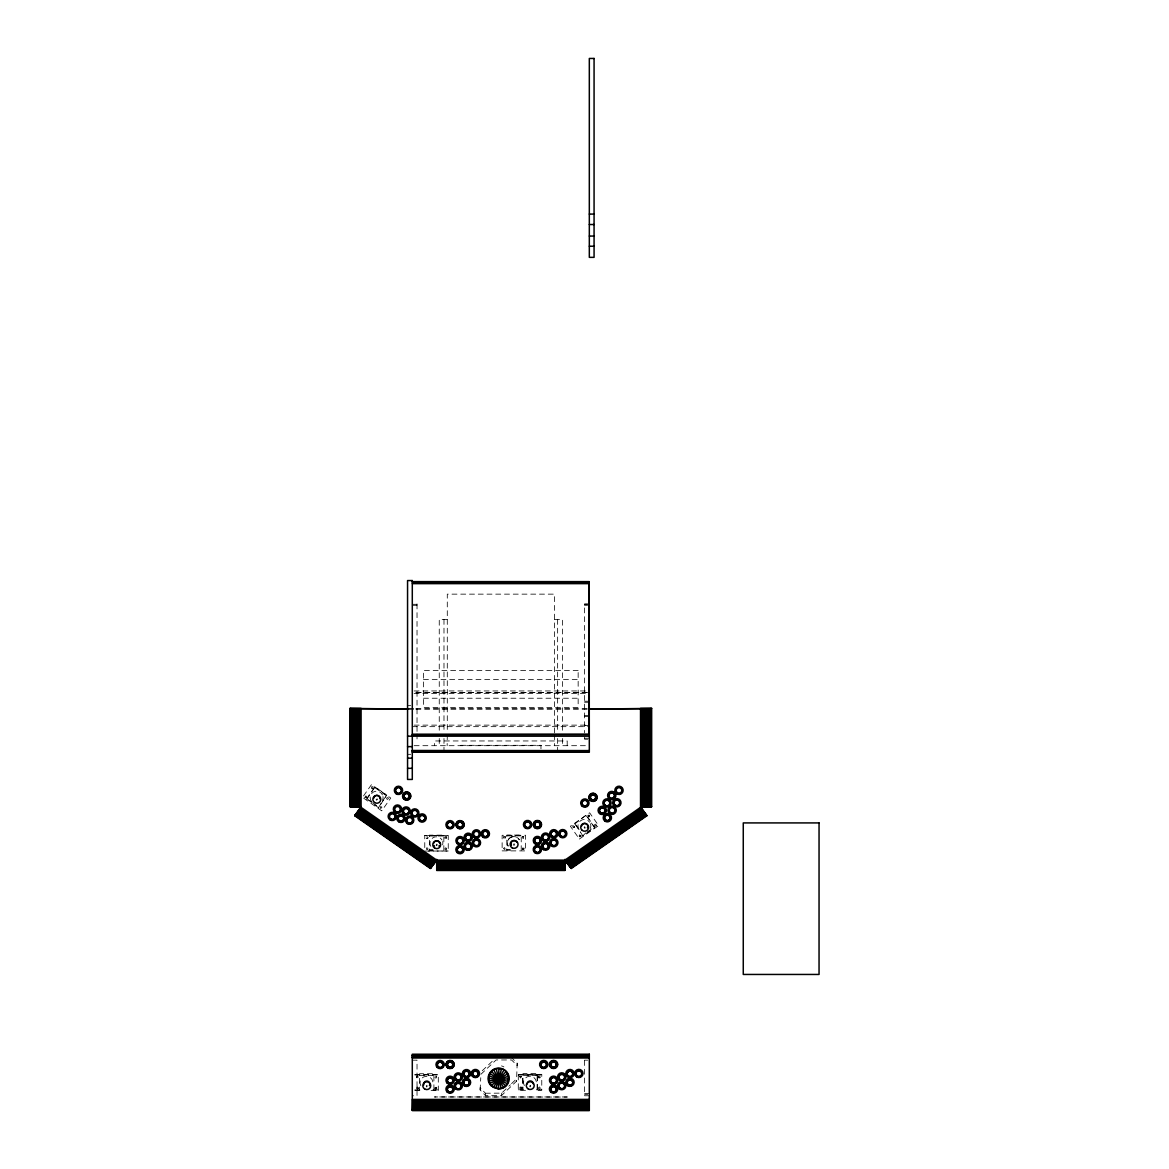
<?xml version="1.0" encoding="UTF-8"?>
<svg xmlns="http://www.w3.org/2000/svg" width="1169" height="1169" viewBox="0 0 1169 1169"><rect width="100%" height="100%" fill="white"/><g stroke="black" fill="none" stroke-linecap="round" stroke-linejoin="round"><path stroke-width="0.75" stroke-dasharray="5 3.75" d="M485.398 1095.514L485.398 1093.234L480.123 1087.638L480.123 1089.932L485.398 1095.514L501.676 1095.411L516.552 1081.15L517.18 1063.22L511.525 1057.682M480.123 1089.932L480.766 1077.73M426.29 837.866L426.48 838.334M426.305 849.089C426.247 845.552 429.973 850.184 426.685 849.702M444.965 838.144L445.068 836.799M444.951 848.826L445.798 847.671L446.646 848.826M503.707 848.65C506.075 851.733 504.92 845.435 503.664 848.416M435.189 1088.982L435.014 1088.178M519.854 1076.941L519.854 1076.415M538.631 1077.789L538.471 1076.97M428.015 837.603L426.89 836.493M446.587 838.144L446.5 836.799M418.078 1088.237L417.231 1087.009L416.398 1088.237M436.709 1088.266L436.578 1087.389M521.564 1088.047L521.228 1087.068M522.324 848.139L522.499 849.454M435 1088.514L435.146 1087.389M519.825 1087.857L520.19 1087.068M538.456 1077.307L538.471 1076.43M538.441 1087.886L539.333 1086.936L540.224 1087.886M572.737 825.869L573.044 827.374M580.993 836.317L580.935 835.528M428.029 837.866L427.839 838.334M446.66 849.074L445.798 849.921L444.936 849.074M505.344 837.968L505.256 836.624M418.034 1077.643L417.947 1076.269M418.049 1088.734L418.122 1087.871M436.665 1088.763L436.753 1087.901M521.579 1088.295L520.965 1089.143M540.18 1077.307L539.8 1077.95M540.195 1088.324L539.333 1089.201L538.471 1088.324M371.669 786.971L371.45 788.432L372.604 788.578M387.597 799.421C390.607 797.126 384.835 796.907 387.085 799.406M366.657 797.229L365.912 795.797L364.86 797.404M503.81 836.624L503.722 837.968M522.441 836.653L522.894 838.494M522.324 848.168L524.019 848.168M519.854 1076.503L521.535 1076.503M588.007 815.246L588.314 816.751M574.403 827.36L574.563 826.585M580.993 836.273L579.941 836.799M446.587 838.1L444.965 838.1M505.344 837.925L503.722 837.925M523.844 849.454L524.019 848.139M434.97 1077.321L435.847 1078.198L436.709 1077.409M372.809 788.447L373.101 786.956M363.515 795.943L371.523 784.56L390.738 798.047L381.722 810.818L362.522 797.36M366.686 798.602L374.971 786.854L386.778 795.11L378.478 807.75L366.686 798.602L371.114 801.7M366.686 799.494L374.971 786.854M378.478 807.75L381.591 802.46M382.628 800.984L386.778 795.11M366.657 797.185L364.86 797.36M380.626 806.654C378.595 810.848 384.543 806.04 380.422 806.902M445.068 836.843L446.5 836.843M503.81 836.668L505.256 836.668M522.441 836.683L523.873 836.683M416.5 1076.357L417.742 1076.167M435.146 1087.477L436.388 1087.287M588.007 815.29L589.249 815.114M580.935 835.572L579.415 834.871L579.196 836.142M485.398 1093.234L501.676 1093.132L510.356 1084.817M511.584 1083.619L516.552 1078.87L516.552 1081.15M574.403 827.316L573.234 827.506M596.146 825.884C593.326 827.331 594.714 821.924 596.307 825.182M595.956 826.103L596.307 825.139M482.212 1070.775L494.838 1058.866M480.956 1074.253L496.109 1059.962L511.525 1059.962L517.18 1065.5L517.18 1063.22M522.499 849.41L523.844 849.41M417.917 1088.865L416.559 1088.865M417.728 1089.128L418.078 1088.149M519.81 1076.678L520.702 1078.081L521.535 1076.415M539.99 1077.701L538.821 1077.876M574.563 824.072L586.37 814.954L594.641 827.608L582.834 835.835L574.563 823.195L580.759 832.021M585.786 832.898L582.834 835.835M587.262 831.875L594.641 826.717M579.371 839.05L598.601 825.592L589.629 812.806L570.384 826.235L579.371 839.006M371.874 786.81L372.911 786.81M435.321 1076.181L436.563 1076.371M538.792 1076.079L540.166 1076.517M520.19 1087.155L521.228 1087.155M588.314 816.707L589.658 816.693L589.439 815.275M572.942 825.723L574.563 826.615M427.649 838.465L426.67 838.465M523.405 838.494L523.668 836.449M436.358 1089.07L435.379 1089.07M521.199 1088.938L520.453 1089.055M416.968 1087.141L418.078 1087.696M589.322 603.905L584.588 603.905L584.588 732.919M412.292 604.3L417.026 604.3M584.427 604.3L587.598 604.3M412.292 605.294L417.026 605.294M584.427 605.294L587.598 605.294M447.142 619.409L439.252 619.409L439.252 731.253M554.471 619.409L562.377 619.409L562.377 731.253M423.456 679.554L578.158 679.554M414.118 690.952L587.51 690.952M414.118 693.465L587.51 693.465M423.456 698.229L578.158 698.229M584.588 701.21L587.744 701.21M584.588 702.248L589.322 702.248M407.557 705.652L410.714 705.652M408.58 708.75L414.06 708.75M415.886 708.75L587.569 708.75M408.58 709.159L414.06 709.159M415.886 709.159L587.569 709.159M584.427 715.428L589.176 715.428M584.427 716.422L589.176 716.422M414.118 725.131L587.51 725.131M584.588 725.438L589.322 725.438M412.292 726.665L587.51 726.665M584.588 738.194L589.322 738.194M587.744 739.232L584.588 739.232L584.588 733.942M414.118 745.69L587.51 745.69M407.557 754.326L410.714 754.326M424.756 847.583L424.756 835.411L448.238 835.411L448.238 851.047L424.756 851.047M424.756 835.455L448.238 835.455M506.791 835.879L521.213 835.879M429.418 836.025L443.84 836.025M429.418 849.512L433.027 849.512M506.791 849.468L510.4 849.468M510.4 850.243L506.791 850.243L506.791 835.09L521.213 835.09L521.213 850.243M433.027 850.389L429.418 850.389L429.418 835.148L443.84 835.148L443.84 850.389M428.365 851.003L448.238 851.003M502.129 850.871L525.612 850.9L525.612 835.25L502.129 835.294L502.129 850.9M412.292 1060.166L417.026 1060.166L417.026 1095.762L412.292 1095.762M584.588 1060.166L587.744 1060.166M414.82 1074.457L438.302 1074.457L438.302 1090.429M518.291 1074.808L541.773 1074.808M414.82 1074.998L438.302 1074.91M518.291 1074.896L541.773 1074.896M419.481 1075.524L433.904 1075.524M537.375 1075.422L522.689 1075.538L522.689 1089.742M414.82 1089.873L420.241 1089.873M432.881 1089.873L438.302 1089.873M518.291 1089.771L523.712 1089.771M536.352 1089.771L541.773 1089.771M414.82 1090.429L422.038 1090.341M431.069 1090.429L438.302 1090.341M525.509 1090.326L518.291 1090.239L518.291 1074.355L541.773 1074.355L541.773 1090.326L534.554 1090.326M584.588 1093.526L589.322 1093.526M584.588 1094.345L587.744 1094.345M589.322 1095.762L584.588 1095.762L584.588 1059.289M417.494 1076.035L416.412 1077.643M579.941 836.843L579.196 836.098M520.453 1089.143L519.84 1088.295M374.971 787.731L386.778 796.001M372.59 802.738L378.478 806.873M436.358 1076.094L436.724 1076.883M586.37 815.83L594.641 827.608M567.199 745.69L567.199 740.956L434.415 740.956L434.415 745.69M562.377 738.472L562.377 745.69M557.642 619.409L557.642 731.253M557.642 738.472L557.642 750.425M554.471 732.905L554.471 594.144L447.289 594.144L447.289 732.905M554.471 734.731L554.471 745.69M540.969 748.847L540.969 745.311L460.644 745.311L460.644 748.847M537.375 1089.625L537.375 1073.639L522.952 1073.639L522.952 1089.625M537.112 1075.538L537.112 1089.742M501.676 1093.132L501.676 1095.411M447.289 734.731L447.142 745.69M443.986 619.409L443.986 731.253M443.986 738.472L443.986 750.425M439.252 738.472L439.252 745.69M433.904 1089.727L433.904 1073.741L419.481 1073.741L419.481 1089.727M417.026 603.905L417.026 732.919M417.026 733.942L417.026 739.232M442.642 841.548A6.444 6.415 0 0 1 442.613 844.866M430.806 846.341A6.444 6.415 0 0 1 433.217 837.589A6.444 6.415 0 0 1 441.999 840M590.447 823.736A6.444 6.415 0 0 1 590.199 828.646M579.079 829.537A6.444 6.415 0 0 1 580.715 820.609A6.444 6.415 0 0 1 589.673 822.245M382.95 796.527A6.444 6.415 0 0 1 382.628 799.83M371.625 801.686A6.444 6.415 0 0 1 373.174 792.158A6.444 6.415 0 0 1 382.453 794.935M501.486 1065.894A10.097 9.951 0 0 1 503.897 1066.932M524.34 1085.665A6.444 6.342 0 0 1 529.148 1076.24A6.444 6.342 0 0 1 536.147 1084.218M420.869 1085.767A6.444 6.342 0 0 1 425.662 1076.342A6.444 6.342 0 0 1 432.676 1084.306M578.158 670.378L423.456 670.378L423.456 707.391L578.158 707.391L578.158 670.378M587.51 692.443L414.118 692.443L587.51 692.486M567.199 1096.96L434.415 1096.96L567.199 1097.048M510.59 837.399A6.444 6.429 0 0 0 508.179 846.151A6.444 6.429 0 0 1 510.59 837.442A6.444 6.429 0 0 1 519.372 839.81A6.444 6.429 0 0 0 510.59 837.442"/><path stroke-width="1.5" d="M498.871 1068.598L498.447 1088.485C485.471 1088.777 485.939 1067.75 498.871 1068.598C511.847 1068.305 511.379 1089.333 498.447 1088.485M436.592 845.362L436.826 844.515M513.965 845.026L514.082 844.164M426.656 1086.6L426.773 1085.738M530.141 1086.498L530.361 1085.65M564.905 860.136L571.29 868.465L646.91 815.714L640.524 807.384L640.524 708.399L651.659 708.399L651.659 806.625L640.524 807.384L564.905 860.136L436.709 860.136L430.338 868.465L354.704 815.714L361.089 806.625M430.338 868.465L436.709 859.39L436.709 870.467L564.905 870.467L564.905 859.39L571.29 868.465M354.704 815.714L361.089 807.384L361.089 708.399L349.955 708.399L349.955 806.625L361.089 807.384L436.709 860.136M376.476 799.815L377.163 799.245M565.606 861.115L641.226 808.364M566.293 862.079L641.913 809.313M566.965 862.985L642.585 810.234M567.608 863.862L643.228 811.096M568.222 864.68L643.841 811.914M568.792 865.44L644.426 812.674M569.332 866.127L644.967 813.376M569.829 866.755L645.449 814.004M570.267 867.31L645.902 814.545M570.662 867.778L646.296 815.027M570.998 868.172L646.632 815.407M584.515 827.111L584.807 827.944M589.395 709.159L651.659 708.399M485.34 837.092L486.202 836.975M468.228 840.569L469.076 840.453M460.06 843.93L460.907 843.813M476.441 846.035L477.288 845.932M562.713 836.946L563.575 836.843M468.214 849.483L469.061 849.366M545.602 840.423L546.449 840.321M460.016 852.888L460.864 852.771M537.433 843.784L538.281 843.682M553.814 845.903L554.661 845.786M545.587 849.352L546.434 849.235M450.123 1083.517L450.971 1083.415M466.504 1085.606L467.352 1085.504M458.277 1089.011L459.125 1088.909M578.874 1076.693L579.736 1076.576M561.763 1080.112L562.625 1080.01M553.595 1083.444L554.442 1083.327M569.975 1085.519L570.823 1085.416M589.322 214.088L594.071 214.088M589.322 224.521L594.071 224.521M589.322 236.065L594.071 236.065M589.322 246.221L594.071 246.221M412.409 581.621L589.176 581.621L589.176 734.585L412.292 734.687M412.365 582.06L589.176 581.957M412.365 583.638L589.161 583.638L589.322 752.251L412.292 752.251M361.089 708.75L408.58 708.75M589.395 708.75L640.524 708.75M408.58 709.159L349.955 708.399M412.409 734.264L589.176 734.264M407.557 736.178L589.322 736.178M407.557 746.626L412.292 746.626M412.292 750.498L589.322 750.586M412.292 750.834L589.322 750.834M412.292 751.229L589.322 751.229M407.557 758.17L412.292 758.17M407.557 768.325L412.292 768.325M349.955 806.625L356.326 806.625M645.303 806.625L651.659 806.625M436.709 861.348L564.905 861.348M436.709 862.503L564.905 862.503M436.709 863.628L564.905 863.628M436.709 864.709L564.905 864.709M436.709 865.718L564.905 865.718M436.709 866.667L564.905 866.667M436.709 867.53L564.905 867.53M436.709 868.304L564.905 868.304M436.709 868.991L564.905 868.991M436.709 869.59L564.905 869.59M436.709 870.087L564.905 870.087M412.292 1055.023L589.322 1055.023M412.292 1055.695L589.322 1055.695M412.292 1056.265L589.322 1056.265M412.292 1057.434L589.322 1057.434M412.292 1057.813L589.322 1057.813M412.292 1099.415L589.322 1099.401M412.292 1100.643L589.322 1100.643M412.292 1101.841L589.322 1101.841M412.292 1103.01L589.322 1103.01M412.292 1104.135L589.322 1104.135M412.292 1105.202L589.322 1105.202M412.292 1106.21L589.322 1106.21M412.292 1107.145L589.322 1107.145M412.292 1108.007L589.322 1108.007M412.292 1108.782L589.322 1108.782M412.292 1109.469L589.322 1109.469M412.292 1110.009L589.322 1110.068M412.292 1110.331L589.322 1110.331M396.583 793.137A3.302 3.288 0 0 0 401.771 790.741A3.302 3.288 0 0 0 397.095 787.482A3.302 3.288 0 0 0 396.583 793.137L397.358 793.444M395.59 811.783L396.349 812.192M407.762 822.903L408.536 823.297M390.388 819.089L391.147 819.498M360.388 808.364L436.008 861.115M359.701 809.313L435.321 862.079M359.029 810.234L434.649 862.985M358.386 811.096L434.006 863.862M357.772 811.914L433.392 864.68M357.188 812.674L432.822 865.44M356.662 813.376L432.282 866.127M356.165 814.004L431.785 866.755M355.712 814.545L431.346 867.31M355.318 815.027L430.952 867.778M354.981 815.407L430.616 868.172M641.445 807.925L646.91 815.714M501.063 1088.207L496.255 1068.875M651.162 708.502L651.162 806.727M650.578 708.589L650.578 806.815M649.891 708.677L649.891 806.902M649.116 708.765L649.116 806.99M648.254 708.838L648.254 807.063M647.319 708.911L647.319 807.136M646.311 708.969L646.311 807.194M645.244 709.028L645.244 807.253M644.119 709.072L644.119 807.297M642.95 709.101L642.95 807.326M641.752 709.13L641.752 807.355M359.862 709.13L359.862 807.355M358.664 709.101L358.664 807.326M357.495 709.072L357.495 807.297M356.37 709.028L356.37 807.253M355.303 708.969L355.303 807.194M354.295 708.911L354.295 807.136M353.359 708.838L353.359 807.063M352.497 708.765L352.497 806.99M351.723 708.677L351.723 806.902M351.036 708.589L351.036 806.815M350.452 708.502L350.452 806.727M448.063 826.892A2.82 2.806 0 0 1 449.334 822.202A2.82 2.806 0 0 1 452.783 825.635A2.82 2.806 0 0 1 448.063 826.892A2.82 2.806 0 0 1 448.063 822.844A2.82 2.806 0 0 1 452.052 822.844A2.82 2.806 0 0 1 452.052 826.819M451.468 827.257A2.82 2.806 0 0 1 448.648 827.257M439.398 845.465A3.098 3.083 0 0 1 438.901 846.093M434.532 846.093A3.098 3.083 0 0 1 434.035 845.465M433.728 843.127A3.098 3.083 0 0 1 439.705 843.127M587.569 825.446A3.098 3.083 0 0 1 587.466 827.798M581.607 825.972A3.098 3.083 0 0 1 587.189 824.729M511.408 845.231A3.098 3.083 0 0 1 511.101 844.486M510.999 843.697A3.098 3.083 0 0 1 515.631 841.022M516.274 841.505A3.098 3.083 0 0 1 516.771 842.148M373.729 798.237A3.098 3.083 0 0 1 375.512 795.709M376.286 795.475A3.098 3.083 0 0 1 379.896 798.778M501.486 1068.992A16.147 0.774 -74 0 1 495.831 1088.091M503.897 1070.03A16.147 1.447 -59.2 0 1 493.42 1087.053M505.958 1071.666A16.147 2.017 -44.2 0 1 491.36 1085.431M507.521 1073.756A16.147 2.455 -29.1 0 1 489.811 1083.327M508.471 1076.181A16.147 2.718 -14 0 1 488.847 1080.916M508.763 1078.753A16.147 2.791 1.2 0 1 488.554 1078.329M508.354 1081.325A16.147 2.689 16.5 0 1 488.963 1075.758M507.302 1083.707A16.147 2.396 31.6 0 1 490.016 1073.39M505.651 1085.723A16.147 1.929 46.7 0 1 491.667 1071.359M503.518 1087.258A16.147 1.344 61.6 0 1 493.8 1069.825M546.566 1063.162A2.82 2.762 0 0 1 546.464 1063.878M547.048 1063.162A3.302 3.244 0 0 1 546.595 1064.784M571.962 1084.452A2.82 2.762 0 0 1 567.33 1083.444A2.82 2.762 0 0 1 570.224 1079.732A2.82 2.762 0 0 1 572.415 1083.882M527.161 1083.999A3.098 3.054 0 0 1 530.244 1080.945A3.098 3.054 0 0 1 533.342 1083.999M464.502 1075.772A2.82 2.776 0 0 1 465.525 1071.199A2.82 2.776 0 0 1 469.295 1074.048A2.82 2.776 0 0 1 465.087 1076.371A2.82 2.776 0 0 1 465.087 1071.564A2.82 2.776 0 0 1 469.31 1073.975A2.82 2.776 0 0 1 465.087 1076.211M423.792 1084.89A3.098 3.054 0 0 1 427.182 1081.077A3.098 3.054 0 0 1 429.461 1085.621M594.071 58.45L589.322 58.45L589.322 257.355L594.071 257.355L594.071 58.45M412.292 580.555L407.557 580.555L407.557 779.445L412.292 779.445L412.292 580.555M819.045 822.918L743.265 822.918L743.265 974.449L819.045 974.449L819.045 822.918M589.322 1054.204L412.292 1054.233L412.292 1110.55L589.322 1110.55L589.322 1054.204M498.432 1088.967L491.009 1085.753A10.594 10.433 0 0 1 493.566 1069.401A10.594 10.433 0 0 1 508.939 1076.064A10.594 10.433 0 0 1 498.432 1088.967M447.128 827.652A4.15 4.135 0 0 0 454.069 825.811A4.15 4.135 0 0 0 448.984 820.74A4.15 4.135 0 0 0 447.128 827.652M447.727 827.155A3.302 3.288 0 0 0 453.236 825.679A3.302 3.288 0 0 0 449.203 821.661A3.302 3.288 0 0 0 447.727 827.155M458.657 827.17A2.82 2.806 0 0 0 462.88 824.744A2.82 2.806 0 0 0 458.657 822.318A2.82 2.806 0 0 0 458.657 827.17M458.277 827.769A3.565 3.551 0 0 0 463.625 824.7A3.565 3.551 0 0 0 458.277 821.632A3.565 3.551 0 0 0 458.277 827.769M458.745 827.009A2.63 2.616 0 0 0 462.69 824.744A2.63 2.616 0 0 0 458.745 822.479A2.63 2.616 0 0 0 458.745 827.009M458.131 828.032A3.872 3.858 0 0 0 463.932 824.7A3.872 3.858 0 0 0 458.131 821.354A3.872 3.858 0 0 0 458.131 828.032M457.985 828.28A4.15 4.135 0 0 0 464.21 824.7A4.15 4.135 0 0 0 457.985 821.12A4.15 4.135 0 0 0 457.985 828.28M466.811 848.811A2.82 2.806 0 0 0 471.034 846.385A2.82 2.806 0 0 0 466.811 843.945A2.82 2.806 0 0 0 466.811 848.811M466.563 849.147A3.302 3.288 0 0 0 471.502 846.298A3.302 3.288 0 0 0 466.563 843.448A3.302 3.288 0 0 0 466.563 849.147M466.139 849.79A4.15 4.135 0 0 0 472.364 846.195A4.15 4.135 0 0 0 466.139 842.615A4.15 4.135 0 0 0 466.139 849.79M483.352 835.879A2.82 2.806 0 0 0 488.058 834.622A2.82 2.806 0 0 0 484.609 831.188A2.82 2.806 0 0 0 483.352 835.879M483.937 836.419A2.82 2.806 0 0 0 488.16 833.979A2.82 2.806 0 0 0 483.937 831.554A2.82 2.806 0 0 0 483.937 836.419M483.703 836.741A3.302 3.288 0 0 0 488.642 833.906A3.302 3.288 0 0 0 483.703 831.057A3.302 3.288 0 0 0 483.703 836.741M483.265 837.384A4.15 4.135 0 0 0 489.49 833.804A4.15 4.135 0 0 0 483.265 830.224A4.15 4.135 0 0 0 483.265 837.384M475.023 845.362A2.82 2.806 0 0 0 479.246 842.937A2.82 2.806 0 0 0 475.023 840.511A2.82 2.806 0 0 0 475.023 845.362M474.789 845.698A3.302 3.288 0 0 0 479.728 842.849A3.302 3.288 0 0 0 474.789 840.014A3.302 3.288 0 0 0 474.789 845.698M474.366 846.341A4.15 4.135 0 0 0 480.591 842.761A4.15 4.135 0 0 0 474.366 839.181A4.15 4.135 0 0 0 474.366 846.341M475.023 836.507A2.82 2.806 0 0 0 479.246 834.081A2.82 2.806 0 0 0 475.023 831.656A2.82 2.806 0 0 0 475.023 836.507M474.775 836.843A3.302 3.288 0 0 0 479.728 833.994A3.302 3.288 0 0 0 474.775 831.159A3.302 3.288 0 0 0 474.775 836.843M474.351 837.486A4.15 4.135 0 0 0 480.576 833.906A4.15 4.135 0 0 0 474.351 830.311A4.15 4.135 0 0 0 474.351 837.486M458.657 843.258A2.82 2.806 0 0 0 462.88 840.818A2.82 2.806 0 0 0 458.657 838.392A2.82 2.806 0 0 0 458.657 843.258M458.409 843.58A3.302 3.288 0 0 0 463.362 840.745A3.302 3.288 0 0 0 458.409 837.895A3.302 3.288 0 0 0 458.409 843.58M457.123 843.565A4.15 4.135 0 0 0 464.064 841.709A4.15 4.135 0 0 0 458.979 836.653A4.15 4.135 0 0 0 457.123 843.565M458.029 851.69A2.82 2.806 0 0 0 462.734 850.433A2.82 2.806 0 0 0 459.285 846.999A2.82 2.806 0 0 0 458.029 851.69M458.613 852.216A2.82 2.806 0 0 0 462.836 849.79A2.82 2.806 0 0 0 458.613 847.35A2.82 2.806 0 0 0 458.613 852.216M458.365 852.552A3.302 3.288 0 0 0 463.319 849.702A3.302 3.288 0 0 0 458.365 846.853A3.302 3.288 0 0 0 458.365 852.552M457.079 852.537A4.15 4.135 0 0 0 464.035 850.681A4.15 4.135 0 0 0 458.949 845.611A4.15 4.135 0 0 0 457.079 852.537M434.736 848.124A3.975 3.96 0 0 0 440.684 844.705A3.975 3.96 0 0 0 434.736 841.285A3.975 3.96 0 0 0 434.736 848.124M466.241 839.357A2.82 2.806 0 0 0 470.946 838.1A2.82 2.806 0 0 0 467.498 834.666A2.82 2.806 0 0 0 466.241 839.357M466.826 839.883A2.82 2.806 0 0 0 471.049 837.457A2.82 2.806 0 0 0 466.826 835.031A2.82 2.806 0 0 0 466.826 839.883M466.577 840.219A3.302 3.288 0 0 0 471.531 837.384A3.302 3.288 0 0 0 466.577 834.534A3.302 3.288 0 0 0 466.577 840.219M466.153 840.862A4.15 4.135 0 0 0 472.378 837.282A4.15 4.135 0 0 0 466.153 833.702A4.15 4.135 0 0 0 466.153 840.862M582.746 805.675A3.302 3.288 0 0 0 588.124 803.731A3.302 3.288 0 0 0 583.74 800.078A3.302 3.288 0 0 0 582.746 805.675M582.206 806.23A4.15 4.135 0 0 0 588.957 803.775A4.15 4.135 0 0 0 583.448 799.172A4.15 4.135 0 0 0 582.206 806.23M583.068 805.309A2.82 2.806 0 0 0 587.642 803.644A2.82 2.806 0 0 0 583.915 800.517A2.82 2.806 0 0 0 583.068 805.309M610.291 812.513A2.82 2.806 0 0 0 614.879 810.848A2.82 2.806 0 0 0 611.139 807.735A2.82 2.806 0 0 0 610.291 812.513M609.984 812.879A3.302 3.288 0 0 0 615.347 810.935A3.302 3.288 0 0 0 610.978 807.282A3.302 3.288 0 0 0 609.984 812.879M609.429 813.434A4.15 4.135 0 0 0 616.195 810.994A4.15 4.135 0 0 0 610.686 806.376A4.15 4.135 0 0 0 609.429 813.434M582.104 830.311A3.975 3.96 0 0 0 588.562 827.973A3.975 3.96 0 0 0 583.302 823.575A3.975 3.96 0 0 0 582.104 830.311M609.94 797.74A2.82 2.806 0 0 0 614.514 796.089A2.82 2.806 0 0 0 610.788 792.962A2.82 2.806 0 0 0 609.94 797.74M609.94 797.828A2.82 2.806 0 0 0 614.514 796.162A2.82 2.806 0 0 0 610.788 793.035A2.82 2.806 0 0 0 609.94 797.828M609.633 798.106A3.302 3.288 0 0 0 614.996 796.162A3.302 3.288 0 0 0 610.627 792.509A3.302 3.288 0 0 0 609.633 798.106M609.078 798.661A4.15 4.135 0 0 0 615.829 796.221A4.15 4.135 0 0 0 610.32 791.618A4.15 4.135 0 0 0 609.078 798.661M600.413 812.63A2.82 2.806 0 0 0 605.001 810.965A2.82 2.806 0 0 0 601.261 807.837A2.82 2.806 0 0 0 600.413 812.63A2.82 2.806 0 0 0 605.001 811.038A2.82 2.806 0 0 0 601.261 807.925A2.82 2.806 0 0 0 600.413 812.703M600.106 812.996A3.302 3.288 0 0 0 605.469 811.052A3.302 3.288 0 0 0 601.1 807.384A3.302 3.288 0 0 0 600.106 812.996M599.551 813.551A4.15 4.135 0 0 0 606.316 811.096A4.15 4.135 0 0 0 600.808 806.493A4.15 4.135 0 0 0 599.551 813.551M591.236 799.508A2.82 2.806 0 0 0 595.81 797.857A2.82 2.806 0 0 0 592.084 794.73A2.82 2.806 0 0 0 591.236 799.508M590.754 800.034A3.565 3.551 0 0 0 596.555 797.93A3.565 3.551 0 0 0 591.821 793.985A3.565 3.551 0 0 0 590.754 800.034M591.353 799.362A2.63 2.616 0 0 0 595.62 797.813A2.63 2.616 0 0 0 592.142 794.905A2.63 2.616 0 0 0 591.353 799.362M590.55 800.268A3.872 3.858 0 0 0 596.848 797.989A3.872 3.858 0 0 0 591.719 793.693A3.872 3.858 0 0 0 590.55 800.268M590.374 800.487A4.15 4.135 0 0 0 597.125 798.032A4.15 4.135 0 0 0 591.616 793.43A4.15 4.135 0 0 0 590.374 800.487M617.188 792.567A2.82 2.806 0 0 0 621.762 790.916A2.82 2.806 0 0 0 618.036 787.789A2.82 2.806 0 0 0 617.188 792.567M616.881 792.933A3.302 3.288 0 0 0 622.244 790.989A3.302 3.288 0 0 0 617.875 787.336A3.302 3.288 0 0 0 616.881 792.933M616.326 793.488A4.15 4.135 0 0 0 623.092 791.048A4.15 4.135 0 0 0 617.583 786.445A4.15 4.135 0 0 0 616.326 793.488M605.162 805.193A2.82 2.806 0 0 0 609.75 803.541A2.82 2.806 0 0 0 606.01 800.414A2.82 2.806 0 0 0 605.162 805.193M604.855 805.573A3.302 3.288 0 0 0 610.218 803.614A3.302 3.288 0 0 0 605.849 799.961A3.302 3.288 0 0 0 604.855 805.573M604.315 806.128A4.15 4.135 0 0 0 611.066 803.673A4.15 4.135 0 0 0 605.557 799.07A4.15 4.135 0 0 0 604.315 806.128M605.542 819.98A2.82 2.806 0 0 0 610.116 818.329A2.82 2.806 0 0 0 606.39 815.202A2.82 2.806 0 0 0 605.542 819.98M605.542 820.068A2.82 2.806 0 0 0 610.116 818.402A2.82 2.806 0 0 0 606.39 815.29A2.82 2.806 0 0 0 605.542 820.068M605.221 820.36A3.302 3.288 0 0 0 610.598 818.402A3.302 3.288 0 0 0 606.214 814.749A3.302 3.288 0 0 0 605.221 820.36M604.68 820.916A4.15 4.135 0 0 0 611.431 818.461A4.15 4.135 0 0 0 605.922 813.858A4.15 4.135 0 0 0 604.68 820.916M615.04 805.003A2.82 2.806 0 0 0 619.628 803.337A2.82 2.806 0 0 0 615.888 800.21A2.82 2.806 0 0 0 615.04 805.003M614.733 805.368A3.302 3.288 0 0 0 620.096 803.41A3.302 3.288 0 0 0 615.727 799.757A3.302 3.288 0 0 0 614.733 805.368M614.178 805.923A4.15 4.135 0 0 0 620.944 803.468A4.15 4.135 0 0 0 615.435 798.865A4.15 4.135 0 0 0 614.178 805.923M526.182 827.17A2.82 2.806 0 0 0 530.405 824.744A2.82 2.806 0 0 0 526.182 822.304A2.82 2.806 0 0 0 526.182 827.17M524.647 827.491A4.15 4.135 0 0 0 531.588 825.635A4.15 4.135 0 0 0 526.503 820.565A4.15 4.135 0 0 0 524.647 827.491M525.933 827.506A3.302 3.288 0 0 0 530.872 824.656A3.302 3.288 0 0 0 525.933 821.822A3.302 3.288 0 0 0 525.933 827.506M536.03 843.039A2.82 2.806 0 0 0 540.253 840.599A2.82 2.806 0 0 0 536.03 838.173A2.82 2.806 0 0 0 536.03 843.039M536.03 843.112A2.82 2.806 0 0 0 540.253 840.686A2.82 2.806 0 0 0 536.03 838.261A2.82 2.806 0 0 0 536.03 843.112M535.095 842.922A3.302 3.288 0 0 0 540.619 841.461A3.302 3.288 0 0 0 536.586 837.428A3.302 3.288 0 0 0 535.095 842.922M534.496 843.433A4.15 4.135 0 0 0 541.437 841.578A4.15 4.135 0 0 0 536.352 836.507A4.15 4.135 0 0 0 534.496 843.433M544.184 848.592A2.82 2.806 0 0 0 548.407 846.166A2.82 2.806 0 0 0 544.184 843.726A2.82 2.806 0 0 0 544.184 848.592A2.82 2.806 0 0 0 548.407 846.239A2.82 2.806 0 0 0 544.184 843.813A2.82 2.806 0 0 0 544.184 848.665M543.249 848.489A3.302 3.288 0 0 0 548.772 847.014A3.302 3.288 0 0 0 544.739 842.995A3.302 3.288 0 0 0 543.249 848.489M543.512 849.644A4.15 4.135 0 0 0 549.737 846.064A4.15 4.135 0 0 0 543.512 842.484A4.15 4.135 0 0 0 543.512 849.644M561.31 836.273A2.82 2.806 0 0 0 565.533 833.848A2.82 2.806 0 0 0 561.31 831.422A2.82 2.806 0 0 0 561.31 836.273M560.389 836.083A3.302 3.288 0 0 0 565.898 834.608A3.302 3.288 0 0 0 561.865 830.589A3.302 3.288 0 0 0 560.389 836.083M560.638 837.252A4.15 4.135 0 0 0 566.863 833.672A4.15 4.135 0 0 0 560.638 830.078A4.15 4.135 0 0 0 560.638 837.252M552.396 845.231A2.82 2.806 0 0 0 556.619 842.805A2.82 2.806 0 0 0 552.396 840.365A2.82 2.806 0 0 0 552.396 845.231M551.476 845.041A3.302 3.288 0 0 0 556.985 843.565A3.302 3.288 0 0 0 552.952 839.547A3.302 3.288 0 0 0 551.476 845.041M550.877 845.538A4.15 4.135 0 0 0 557.818 843.697A4.15 4.135 0 0 0 552.732 838.626A4.15 4.135 0 0 0 550.877 845.538M552.396 836.288A2.82 2.806 0 0 0 556.619 833.862A2.82 2.806 0 0 0 552.396 831.437A2.82 2.806 0 0 0 552.396 836.288M552.396 836.376A2.82 2.806 0 0 0 556.619 833.935A2.82 2.806 0 0 0 552.396 831.51A2.82 2.806 0 0 0 552.396 836.376M551.476 836.186A3.302 3.288 0 0 0 556.985 834.71A3.302 3.288 0 0 0 552.952 830.691A3.302 3.288 0 0 0 551.476 836.186M551.724 837.34A4.15 4.135 0 0 0 557.949 833.76A4.15 4.135 0 0 0 551.724 830.18A4.15 4.135 0 0 0 551.724 837.34M512.11 847.817A3.975 3.96 0 0 0 518.057 844.383A3.975 3.96 0 0 0 512.11 840.964A3.975 3.96 0 0 0 512.11 847.817M535.986 852.069A2.82 2.806 0 0 0 540.21 849.644A2.82 2.806 0 0 0 535.986 847.218A2.82 2.806 0 0 0 535.986 852.069M535.066 851.894A3.302 3.288 0 0 0 540.575 850.418A3.302 3.288 0 0 0 536.542 846.4A3.302 3.288 0 0 0 535.066 851.894M535.314 853.049A4.15 4.135 0 0 0 541.539 849.468A4.15 4.135 0 0 0 535.314 845.888A4.15 4.135 0 0 0 535.314 853.049M544.199 839.751A2.82 2.806 0 0 0 548.422 837.325A2.82 2.806 0 0 0 544.199 834.9A2.82 2.806 0 0 0 544.199 839.751M543.278 839.561A3.302 3.288 0 0 0 548.787 838.085A3.302 3.288 0 0 0 544.754 834.067A3.302 3.288 0 0 0 543.278 839.561M543.527 840.73A4.15 4.135 0 0 0 549.751 837.15A4.15 4.135 0 0 0 543.527 833.555A4.15 4.135 0 0 0 543.527 840.73M536.03 827.038A2.82 2.806 0 0 0 540.253 824.613A2.82 2.806 0 0 0 536.03 822.172A2.82 2.806 0 0 0 536.03 827.038M535.65 827.637A3.565 3.551 0 0 0 540.999 824.554A3.565 3.551 0 0 0 535.65 821.486A3.565 3.551 0 0 0 535.65 827.637M536.118 826.878A2.63 2.616 0 0 0 540.049 824.613A2.63 2.616 0 0 0 536.118 822.348A2.63 2.616 0 0 0 536.118 826.878M535.504 827.9A3.872 3.858 0 0 0 541.305 824.554A3.872 3.858 0 0 0 535.504 821.222A3.872 3.858 0 0 0 535.504 827.9M535.358 828.134A4.15 4.135 0 0 0 541.583 824.554A4.15 4.135 0 0 0 535.358 820.974A4.15 4.135 0 0 0 535.358 828.134M374.533 802.533A3.975 3.96 0 0 0 380.773 799.64A3.975 3.96 0 0 0 375.147 795.709A3.975 3.96 0 0 0 374.533 802.533M396.861 792.743A2.82 2.806 0 0 0 401.288 790.697A2.82 2.806 0 0 0 397.299 787.906A2.82 2.806 0 0 0 396.861 792.743M396.101 793.736A4.15 4.135 0 0 0 402.618 790.726A4.15 4.135 0 0 0 396.729 786.605A4.15 4.135 0 0 0 396.101 793.736M395.867 811.578A2.82 2.806 0 0 0 400.295 809.532A2.82 2.806 0 0 0 396.306 806.742A2.82 2.806 0 0 0 395.867 811.578M395.59 811.885A3.302 3.288 0 0 0 400.762 809.489A3.302 3.288 0 0 0 396.101 806.23A3.302 3.288 0 0 0 395.59 811.885M395.093 812.484A4.15 4.135 0 0 0 401.625 809.474A4.15 4.135 0 0 0 395.736 805.353A4.15 4.135 0 0 0 395.093 812.484M420.504 820.39A2.82 2.806 0 0 0 424.917 818.344A2.82 2.806 0 0 0 420.928 815.538A2.82 2.806 0 0 0 420.504 820.39M420.504 820.463A2.82 2.806 0 0 0 424.917 818.417A2.82 2.806 0 0 0 420.928 815.626A2.82 2.806 0 0 0 420.504 820.463M420.226 820.77A3.302 3.288 0 0 0 425.399 818.388A3.302 3.288 0 0 0 420.723 815.114A3.302 3.288 0 0 0 420.226 820.77M419.729 821.383A4.15 4.135 0 0 0 426.247 818.358A4.15 4.135 0 0 0 420.372 814.238A4.15 4.135 0 0 0 419.729 821.383M390.665 818.884A2.82 2.806 0 0 0 395.078 816.839A2.82 2.806 0 0 0 391.089 814.048A2.82 2.806 0 0 0 390.665 818.884M390.388 819.191A3.302 3.288 0 0 0 395.56 816.795A3.302 3.288 0 0 0 390.884 813.522A3.302 3.288 0 0 0 390.388 819.191M389.891 819.79A4.15 4.135 0 0 0 396.408 816.78A4.15 4.135 0 0 0 390.534 812.66A4.15 4.135 0 0 0 389.891 819.79M405.073 798.398A2.82 2.806 0 0 0 409.486 796.352A2.82 2.806 0 0 0 405.497 793.561A2.82 2.806 0 0 0 405.073 798.398M404.635 798.953A3.565 3.551 0 0 0 410.231 796.367A3.565 3.551 0 0 0 405.19 792.83A3.565 3.551 0 0 0 404.635 798.953M405.175 798.237A2.63 2.616 0 0 0 409.296 796.337A2.63 2.616 0 0 0 405.585 793.736A2.63 2.616 0 0 0 405.175 798.237M404.459 799.216A3.872 3.858 0 0 0 410.538 796.396A3.872 3.858 0 0 0 405.058 792.553A3.872 3.858 0 0 0 404.459 799.216M404.299 799.435A4.15 4.135 0 0 0 410.816 796.425A4.15 4.135 0 0 0 404.942 792.304A4.15 4.135 0 0 0 404.299 799.435M413.154 815.436A2.82 2.806 0 0 0 417.567 813.39A2.82 2.806 0 0 0 413.578 810.599A2.82 2.806 0 0 0 413.154 815.436M412.876 815.743A3.302 3.288 0 0 0 418.049 813.346A3.302 3.288 0 0 0 413.373 810.088A3.302 3.288 0 0 0 412.876 815.743M412.379 816.342A4.15 4.135 0 0 0 418.897 813.332A4.15 4.135 0 0 0 413.022 809.211A4.15 4.135 0 0 0 412.379 816.342M399.33 820.711A2.82 2.806 0 0 0 403.758 818.665A2.82 2.806 0 0 0 399.769 815.874A2.82 2.806 0 0 0 399.33 820.711M399.33 820.799A2.82 2.806 0 0 0 403.758 818.753A2.82 2.806 0 0 0 399.769 815.947A2.82 2.806 0 0 0 399.33 820.799M399.053 821.106A3.302 3.288 0 0 0 404.226 818.709A3.302 3.288 0 0 0 399.564 815.436A3.302 3.288 0 0 0 399.053 821.106M398.556 821.705A4.15 4.135 0 0 0 405.088 818.695A4.15 4.135 0 0 0 399.199 814.574A4.15 4.135 0 0 0 398.556 821.705M404.489 813.419A2.82 2.806 0 0 0 408.916 811.374A2.82 2.806 0 0 0 404.927 808.583A2.82 2.806 0 0 0 404.489 813.419M404.489 813.507A2.82 2.806 0 0 0 408.916 811.461A2.82 2.806 0 0 0 404.927 808.67A2.82 2.806 0 0 0 404.489 813.507M404.211 813.814A3.302 3.288 0 0 0 409.384 811.418A3.302 3.288 0 0 0 404.722 808.144A3.302 3.288 0 0 0 404.211 813.814M403.729 814.413A4.15 4.135 0 0 0 410.246 811.403A4.15 4.135 0 0 0 404.357 807.282A4.15 4.135 0 0 0 403.729 814.413M408.039 822.611A2.82 2.806 0 0 0 412.467 820.565A2.82 2.806 0 0 0 408.478 817.774A2.82 2.806 0 0 0 408.039 822.611M407.762 822.991A3.302 3.288 0 0 0 412.949 820.609A3.302 3.288 0 0 0 408.273 817.336A3.302 3.288 0 0 0 407.762 822.991M407.28 823.604A4.15 4.135 0 0 0 413.797 820.58A4.15 4.135 0 0 0 407.908 816.459A4.15 4.135 0 0 0 407.28 823.604M542.343 1067.239A2.82 2.762 0 0 0 546.566 1064.842A2.82 2.762 0 0 0 542.343 1062.446A2.82 2.762 0 0 0 542.343 1067.239M542.343 1067.063A2.82 2.762 0 0 0 546.566 1064.667A2.82 2.762 0 0 0 542.343 1062.27A2.82 2.762 0 0 0 542.343 1067.063M541.671 1067.998A4.15 4.077 0 0 0 547.896 1064.462A4.15 4.077 0 0 0 541.671 1060.926A4.15 4.077 0 0 0 541.671 1067.998M542.095 1067.472A3.302 3.244 0 0 0 547.048 1064.667A3.302 3.244 0 0 0 542.095 1061.861A3.302 3.244 0 0 0 542.095 1067.472M552.192 1082.801A2.82 2.762 0 0 0 556.415 1080.404A2.82 2.762 0 0 0 552.192 1078.008A2.82 2.762 0 0 0 552.192 1082.801M551.943 1083.21A3.302 3.244 0 0 0 556.897 1080.404A3.302 3.244 0 0 0 551.943 1077.599A3.302 3.244 0 0 0 551.943 1083.21M551.52 1083.736A4.15 4.077 0 0 0 557.745 1080.2A4.15 4.077 0 0 0 551.52 1076.664A4.15 4.077 0 0 0 551.52 1083.736M560.346 1088.295A2.82 2.762 0 0 0 564.569 1085.884A2.82 2.762 0 0 0 560.346 1083.488A2.82 2.762 0 0 0 560.346 1088.295M560.097 1088.69A3.302 3.244 0 0 0 565.051 1085.884A3.302 3.244 0 0 0 560.097 1083.079A3.302 3.244 0 0 0 560.097 1088.69M558.811 1088.573A4.15 4.077 0 0 0 565.752 1086.732A4.15 4.077 0 0 0 560.682 1081.734A4.15 4.077 0 0 0 558.811 1088.573M577.471 1076.05A2.82 2.762 0 0 0 581.694 1073.653A2.82 2.762 0 0 0 577.471 1071.257A2.82 2.762 0 0 0 577.471 1076.05M576.551 1075.948A3.302 3.244 0 0 0 582.06 1074.501A3.302 3.244 0 0 0 578.027 1070.526A3.302 3.244 0 0 0 576.551 1075.948M576.799 1076.985A4.15 4.077 0 0 0 583.024 1073.449A4.15 4.077 0 0 0 576.799 1069.913A4.15 4.077 0 0 0 576.799 1076.985M567.988 1084.627A2.82 2.762 0 0 0 572.693 1083.385A2.82 2.762 0 0 0 569.245 1079.995A2.82 2.762 0 0 0 567.988 1084.627M567.637 1084.788A3.302 3.244 0 0 0 573.161 1083.327A3.302 3.244 0 0 0 569.113 1079.367A3.302 3.244 0 0 0 567.637 1084.788M567.9 1085.826A4.15 4.077 0 0 0 574.125 1082.289A4.15 4.077 0 0 0 567.9 1078.753A4.15 4.077 0 0 0 567.9 1085.826M567.973 1075.714A2.82 2.762 0 0 0 572.678 1074.472A2.82 2.762 0 0 0 569.23 1071.082A2.82 2.762 0 0 0 567.973 1075.714M568.558 1076.328A2.82 2.762 0 0 0 572.781 1073.916A2.82 2.762 0 0 0 568.558 1071.52A2.82 2.762 0 0 0 568.558 1076.328M568.309 1076.561A3.302 3.244 0 0 0 573.263 1073.756A3.302 3.244 0 0 0 568.309 1070.95A3.302 3.244 0 0 0 568.309 1076.561M567.023 1076.43A4.15 4.077 0 0 0 573.979 1074.603A4.15 4.077 0 0 0 568.894 1069.606A4.15 4.077 0 0 0 567.023 1076.43M528.271 1088.967A3.975 3.902 0 0 0 534.218 1085.592A3.975 3.902 0 0 0 528.271 1082.202A3.975 3.902 0 0 0 528.271 1088.967M552.148 1091.641A2.82 2.762 0 0 0 556.371 1089.245A2.82 2.762 0 0 0 552.148 1086.849A2.82 2.762 0 0 0 552.148 1091.641A2.82 2.762 0 0 0 556.371 1089.42A2.82 2.762 0 0 0 552.148 1087.024A2.82 2.762 0 0 0 552.148 1091.817M551.9 1092.051A3.302 3.244 0 0 0 556.853 1089.245A3.302 3.244 0 0 0 551.9 1086.439A3.302 3.244 0 0 0 551.9 1092.051M550.614 1091.934A4.15 4.077 0 0 0 557.569 1090.092A4.15 4.077 0 0 0 552.484 1085.095A4.15 4.077 0 0 0 550.614 1091.934M559.776 1079.221A2.82 2.762 0 0 0 564.481 1077.979A2.82 2.762 0 0 0 561.032 1074.589A2.82 2.762 0 0 0 559.776 1079.221M560.112 1079.893A3.302 3.244 0 0 0 565.065 1077.087A3.302 3.244 0 0 0 560.112 1074.282A3.302 3.244 0 0 0 560.112 1079.893M559.688 1080.419A4.15 4.077 0 0 0 565.913 1076.883A4.15 4.077 0 0 0 559.688 1073.347A4.15 4.077 0 0 0 559.688 1080.419M552.192 1067.005A2.82 2.762 0 0 0 556.415 1064.608A2.82 2.762 0 0 0 552.192 1062.212A2.82 2.762 0 0 0 552.192 1067.005M551.812 1067.487A3.565 3.507 0 0 0 557.16 1064.462A3.565 3.507 0 0 0 551.812 1061.423A3.565 3.507 0 0 0 551.812 1067.487M552.279 1066.8A2.63 2.586 0 0 0 556.225 1064.564A2.63 2.586 0 0 0 552.279 1062.329A2.63 2.586 0 0 0 552.279 1066.8M551.666 1067.75A3.872 3.799 0 0 0 557.467 1064.462A3.872 3.799 0 0 0 551.666 1061.16A3.872 3.799 0 0 0 551.666 1067.75M551.52 1067.998A4.15 4.077 0 0 0 557.745 1064.462A4.15 4.077 0 0 0 551.52 1060.926A4.15 4.077 0 0 0 551.52 1067.998M437.191 1067.443A4.15 4.091 0 0 0 444.132 1065.602A4.15 4.091 0 0 0 439.047 1060.604A4.15 4.091 0 0 0 437.191 1067.443M437.791 1067.034A3.302 3.244 0 0 0 443.299 1065.587A3.302 3.244 0 0 0 439.266 1061.613A3.302 3.244 0 0 0 437.791 1067.034M438.127 1066.712A2.82 2.776 0 0 0 442.846 1065.47A2.82 2.776 0 0 0 439.398 1062.066A2.82 2.776 0 0 0 438.127 1066.712M438.711 1067.312A2.82 2.776 0 0 0 442.934 1064.915A2.82 2.776 0 0 0 438.711 1062.504A2.82 2.776 0 0 0 438.711 1067.312M448.721 1067.019A2.82 2.776 0 0 0 452.944 1064.608A2.82 2.776 0 0 0 448.721 1062.212A2.82 2.776 0 0 0 448.721 1067.019M448.341 1067.545A3.565 3.507 0 0 0 453.689 1064.506A3.565 3.507 0 0 0 448.341 1061.481A3.565 3.507 0 0 0 448.341 1067.545M448.808 1066.844A2.63 2.586 0 0 0 452.754 1064.608A2.63 2.586 0 0 0 448.808 1062.373A2.63 2.586 0 0 0 448.808 1066.844M448.195 1067.808A3.872 3.814 0 0 0 453.996 1064.506A3.872 3.814 0 0 0 448.195 1061.218A3.872 3.814 0 0 0 448.195 1067.808M448.048 1068.057A4.15 4.091 0 0 0 454.273 1064.506A4.15 4.091 0 0 0 448.048 1060.97A4.15 4.091 0 0 0 448.048 1068.057M456.874 1088.529A2.82 2.776 0 0 0 461.097 1086.133A2.82 2.776 0 0 0 456.874 1083.736A2.82 2.776 0 0 0 456.874 1088.529M455.939 1088.266A3.302 3.244 0 0 0 461.463 1086.805A3.302 3.244 0 0 0 457.43 1082.83A3.302 3.244 0 0 0 455.939 1088.266M456.202 1089.303A4.15 4.091 0 0 0 462.427 1085.767A4.15 4.091 0 0 0 456.202 1082.231A4.15 4.091 0 0 0 456.202 1089.303M474 1076.108A2.82 2.776 0 0 0 478.223 1073.712A2.82 2.776 0 0 0 474 1071.315A2.82 2.776 0 0 0 474 1076.108M473.416 1075.831A2.82 2.776 0 0 0 478.121 1074.589A2.82 2.776 0 0 0 474.672 1071.199A2.82 2.776 0 0 0 473.416 1075.831M473.752 1076.517A3.302 3.244 0 0 0 478.706 1073.712A3.302 3.244 0 0 0 473.752 1070.906A3.302 3.244 0 0 0 473.752 1076.517M472.466 1076.401A4.15 4.091 0 0 0 479.422 1074.574A4.15 4.091 0 0 0 474.336 1069.562A4.15 4.091 0 0 0 472.466 1076.401M464.502 1084.525A2.82 2.776 0 0 0 469.222 1083.283A2.82 2.776 0 0 0 465.773 1079.878A2.82 2.776 0 0 0 464.502 1084.525M465.087 1085.124A2.82 2.776 0 0 0 469.31 1082.728A2.82 2.776 0 0 0 465.087 1080.331A2.82 2.776 0 0 0 465.087 1085.124M464.166 1084.861A3.302 3.244 0 0 0 469.675 1083.4A3.302 3.244 0 0 0 465.642 1079.425A3.302 3.244 0 0 0 464.166 1084.861M464.429 1085.899A4.15 4.091 0 0 0 470.654 1082.362A4.15 4.091 0 0 0 464.429 1078.826A4.15 4.091 0 0 0 464.429 1085.899M464.166 1076.094A3.302 3.244 0 0 0 469.675 1074.647A3.302 3.244 0 0 0 465.642 1070.672A3.302 3.244 0 0 0 464.166 1076.094M463.552 1076.503A4.15 4.091 0 0 0 470.493 1074.662A4.15 4.091 0 0 0 465.423 1069.664A4.15 4.091 0 0 0 463.552 1076.503M448.136 1082.436A2.82 2.776 0 0 0 452.841 1081.193A2.82 2.776 0 0 0 449.393 1077.803A2.82 2.776 0 0 0 448.136 1082.436M448.721 1083.035A2.82 2.776 0 0 0 452.944 1080.638A2.82 2.776 0 0 0 448.721 1078.242A2.82 2.776 0 0 0 448.721 1083.035M448.472 1083.283A3.302 3.244 0 0 0 453.411 1080.477A3.302 3.244 0 0 0 448.472 1077.657A3.302 3.244 0 0 0 448.472 1083.283M447.186 1083.166A4.15 4.091 0 0 0 454.127 1081.34A4.15 4.091 0 0 0 449.042 1076.328A4.15 4.091 0 0 0 447.186 1083.166M448.677 1091.729A2.82 2.776 0 0 0 452.9 1089.333A2.82 2.776 0 0 0 448.677 1086.936A2.82 2.776 0 0 0 448.677 1091.729M448.677 1091.89A2.82 2.776 0 0 0 452.9 1089.493A2.82 2.776 0 0 0 448.677 1087.097A2.82 2.776 0 0 0 448.677 1091.89M447.756 1091.627A3.302 3.244 0 0 0 453.265 1090.166A3.302 3.244 0 0 0 449.232 1086.191A3.302 3.244 0 0 0 447.756 1091.627M447.142 1092.021A4.15 4.091 0 0 0 454.083 1090.195A4.15 4.091 0 0 0 449.013 1085.183A4.15 4.091 0 0 0 447.142 1092.021M424.8 1089.07A3.975 3.902 0 0 0 430.747 1085.694A3.975 3.902 0 0 0 424.8 1082.304A3.975 3.902 0 0 0 424.8 1089.07M456.889 1079.557A2.82 2.776 0 0 0 461.112 1077.146A2.82 2.776 0 0 0 456.889 1074.749A2.82 2.776 0 0 0 456.889 1079.557M456.641 1079.966A3.302 3.244 0 0 0 461.594 1077.146A3.302 3.244 0 0 0 456.641 1074.34A3.302 3.244 0 0 0 456.641 1079.966M455.355 1079.849A4.15 4.091 0 0 0 462.296 1078.008A4.15 4.091 0 0 0 457.211 1072.996A4.15 4.091 0 0 0 455.355 1079.849"/></g></svg>
